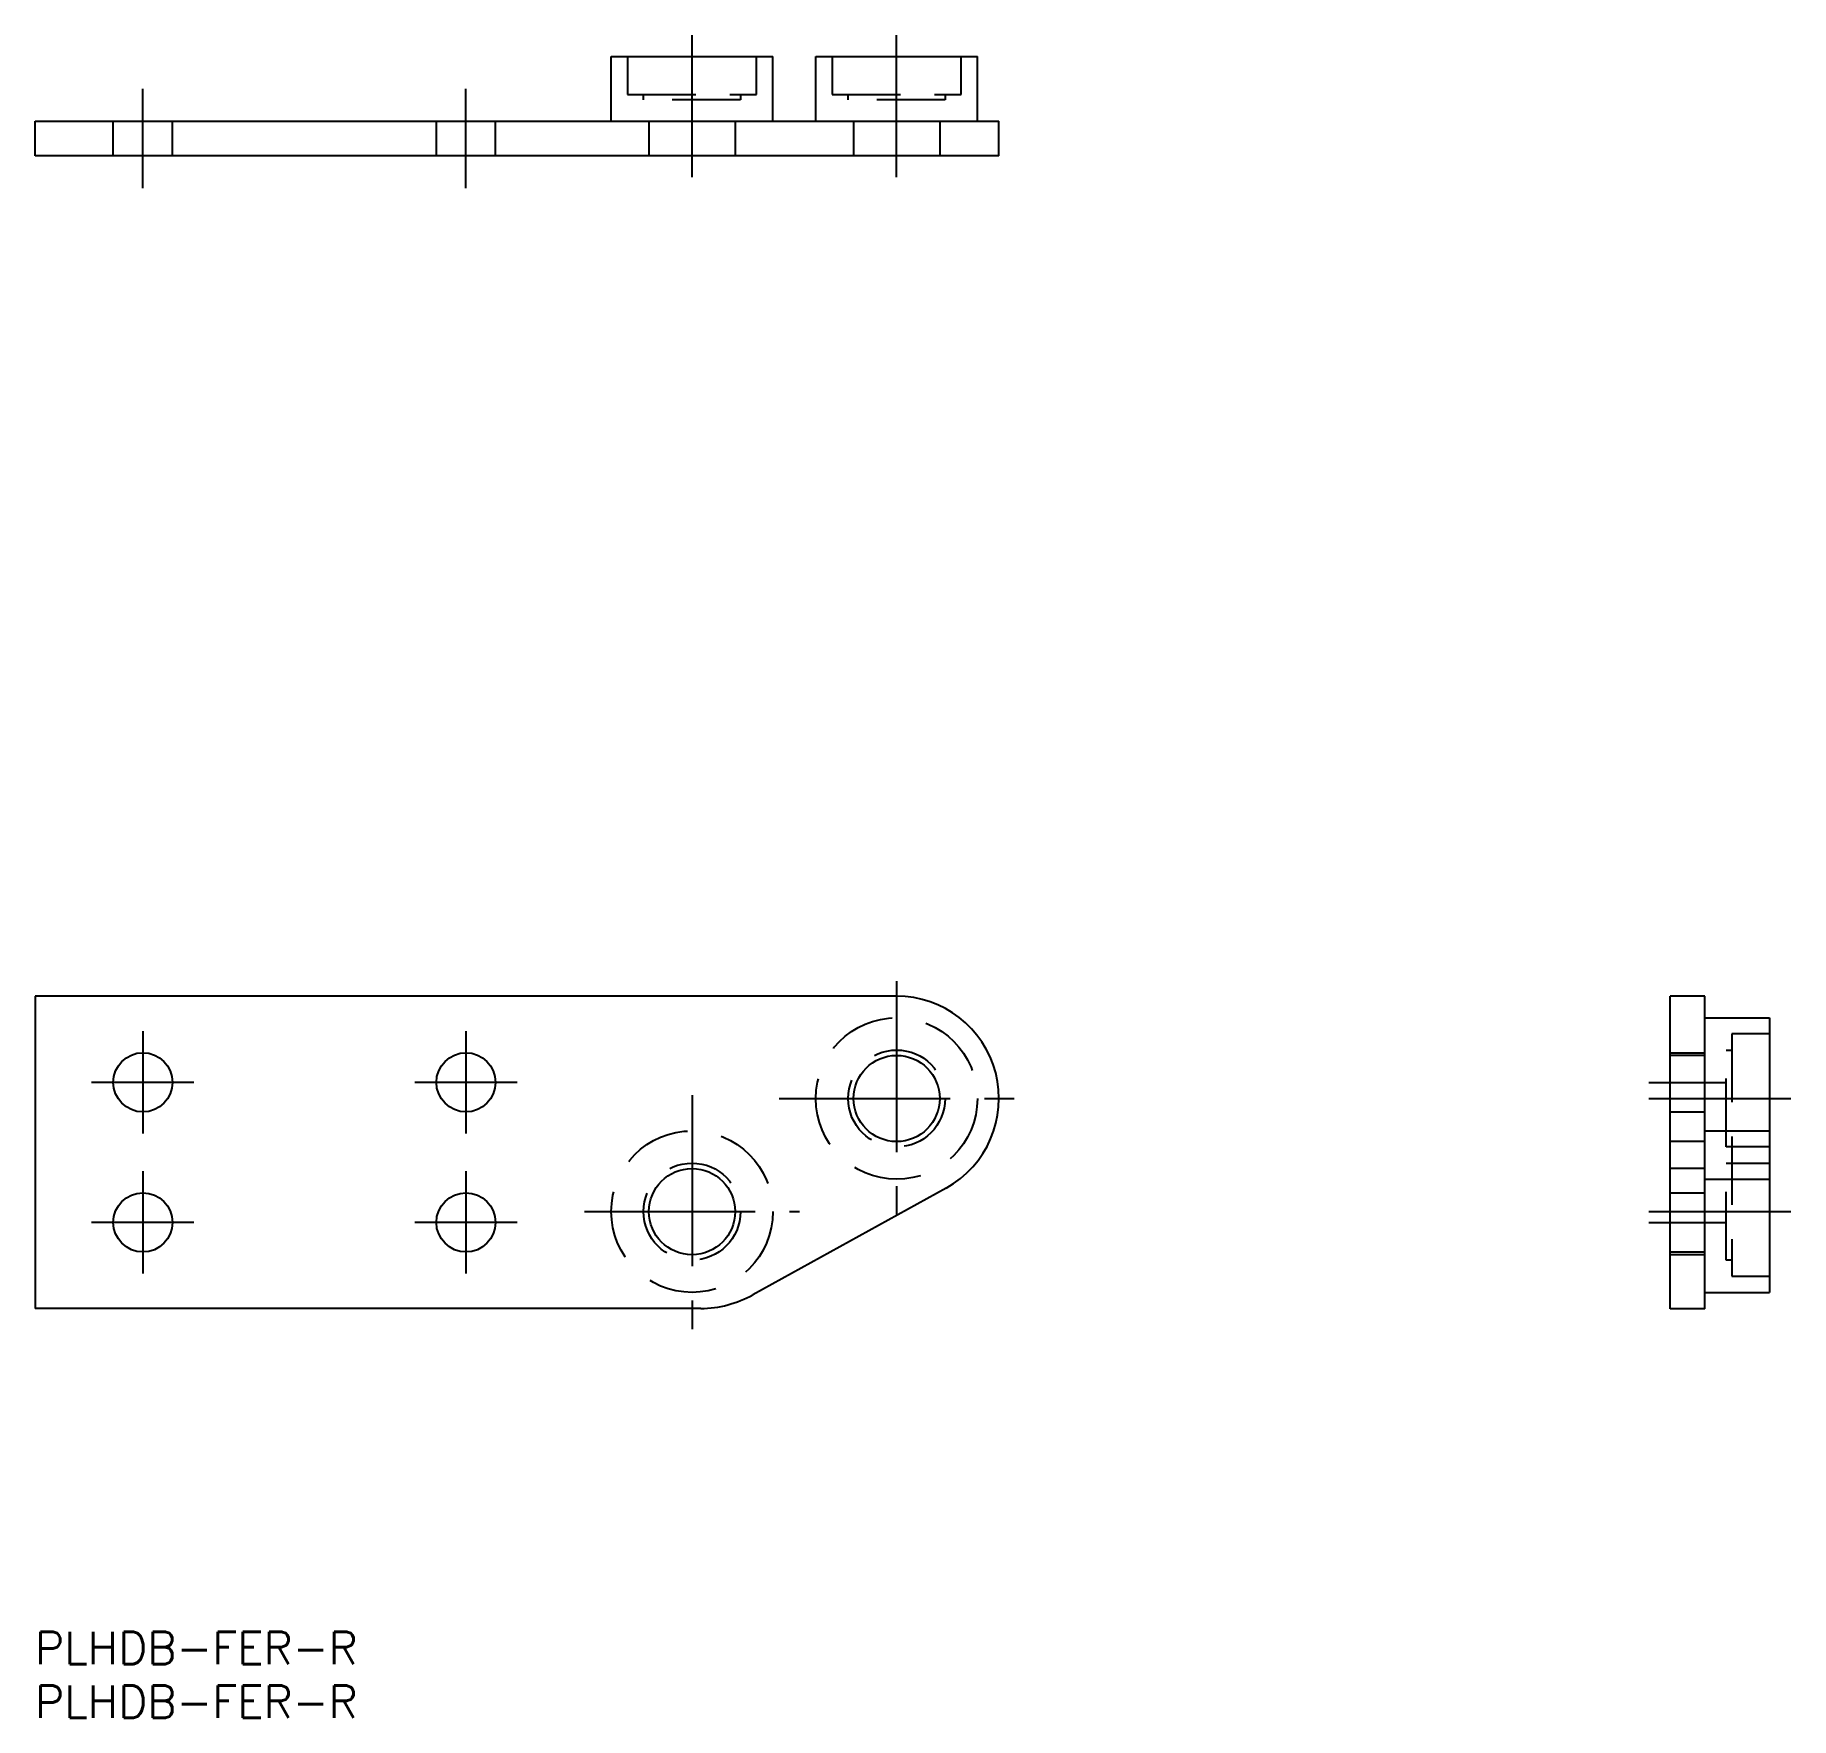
# Model space of a CAD drawing. Extents: x 0 to 163, y -9 to 147.
import ezdxf

# ---------------------------------------------------------------- set-up
doc = ezdxf.new("R2010")
doc.units = 0
doc.header["$LTSCALE"] = 0.5
doc.linetypes.add('CENTER', pattern=[50.8, 31.75, -6.35, 6.35, -6.35])
doc.linetypes.add('DASHED', pattern=[19.05, 12.7, -6.35])
doc.layers.get('0').update_dxf_attribs({"linetype": 'CONTINUOUS'})
doc.layers.add('CENTER', color=1, linetype='CENTER')
doc.styles.get("Standard").update_dxf_attribs({"font": 'txt.shx', "height": 3, "bigfont": 'bigfont.shx'})

# ---------------------------------------------------------------- blocks, each defined once
blk = doc.blocks.new('*U23')
at = {"color": 7, "linetype": 'CONTINUOUS'}
blk.add_text('PLHDB-FER-R', height=3, dxfattribs=at).set_placement((0, -4))
blk = doc.blocks.new('*U24')
at = {"color": 7, "linetype": 'CONTINUOUS'}
blk.add_text('PLHDB-FER-R', height=3, dxfattribs=at).set_placement((0, -9))

msp = doc.modelspace()

# ---------------------------------------------------------------- linework, layer by layer
at = {"color": 7, "linetype": 'CONTINUOUS'}
for p, q in [((53.5, 145.22), (68.5, 145.22)), ((53.5, 139.22), (53.5, 145.22)), ((53.5, 139.22), (53.5, 145.22)), ((68.5, 139.22), (68.5, 145.22)), ((68.5, 139.22), (68.5, 145.22)), ((72.5, 145.22), (87.5, 145.22)), ((72.5, 139.22), (72.5, 145.22)), ((87.5, 139.22), (87.5, 145.22)), ((0, 139.22), (89.5, 139.22)), ((0, 136.02), (0, 139.22)), ((89.5, 136.02), (89.5, 139.22)), ((89.5, 136.02), (0, 136.02)), ((0, 58), (0, 29)), ((80, 58), (0, 58)), ((151.84, 28.98), (151.84, 58)), ((155.04, 58), (151.84, 58)), ((155.04, 28.98), (155.04, 58)), ((155.04, 56), (161.04, 56)), ((161.04, 56), (161.04, 30.5)), ((161.04, 45.5), (161.04, 30.5)), ((155.04, 41), (161.04, 41)), ((84.6, 40.19), (66.66, 30.27)), ((155.04, 30.5), (161.04, 30.5)), ((155.04, 30.5), (161.04, 30.5)), ((61.82, 29), (0, 29)), ((155.04, 28.98), (151.84, 28.98))]:
    msp.add_line(p, q, dxfattribs=at)
at = {"color": 3, "linetype": 'DASHED'}
for p, q in [((55, 145.22), (55, 141.72)), ((67, 141.72), (67, 145.22)), ((74, 145.22), (74, 141.72)), ((86, 141.72), (86, 145.22)), ((55, 141.72), (67, 141.72)), ((56.5, 141.22), (56.5, 141.72)), ((65.5, 141.22), (56.5, 141.22)), ((65.5, 141.72), (65.5, 141.22)), ((74, 141.72), (86, 141.72)), ((75.5, 141.22), (75.5, 141.72)), ((84.5, 141.22), (75.5, 141.22)), ((84.5, 141.72), (84.5, 141.22)), ((7.26, 136.02), (7.26, 139.22)), ((12.76, 136.02), (12.76, 139.22)), ((37.26, 136.02), (37.26, 139.22)), ((42.76, 136.02), (42.76, 139.22)), ((57, 139.22), (57, 136.02)), ((65, 139.22), (65, 136.02)), ((76, 139.22), (76, 136.02)), ((84, 139.22), (84, 136.02)), ((157.54, 54.5), (157.54, 32)), ((161.04, 54.5), (157.54, 54.5)), ((151.84, 52.75), (155.04, 52.75)), ((155.04, 52.5), (151.84, 52.5)), ((157.04, 44), (157.04, 53)), ((157.04, 53), (157.54, 53)), ((151.84, 47.25), (155.04, 47.25)), ((155.04, 44.5), (151.84, 44.5)), ((155.04, 45.5), (161.04, 45.5)), ((161.04, 44), (157.04, 44)), ((157.04, 33.5), (157.04, 42.5)), ((157.04, 42.5), (161.04, 42.5)), ((155.04, 42), (151.84, 42)), ((151.84, 39.75), (155.04, 39.75)), ((151.84, 34.25), (155.04, 34.25)), ((155.04, 34), (151.84, 34)), ((157.54, 33.5), (157.04, 33.5)), ((157.54, 32), (161.04, 32))]:
    msp.add_line(p, q, dxfattribs=at)
for centre, radius in [((80, 48.5), 7.5), ((80, 48.5), 4.5), ((61, 38), 7.5), ((61, 38), 4.5)]:
    msp.add_circle(centre, radius, dxfattribs=at)
at = {"color": 7, "linetype": 'CONTINUOUS'}
for centre, radius in [((10.01, 50), 2.75), ((40.01, 50), 2.75), ((80, 48.5), 4), ((61, 38), 4), ((10.01, 37), 2.75), ((40.01, 37), 2.75)]:
    msp.add_circle(centre, radius, dxfattribs=at)
for centre, radius, start, end in [((80, 48.5), 9.5, 298.9264, 90), ((61.67, 39.39), 10.39, 270.8221, 298.6521)]:
    msp.add_arc(centre, radius, start, end, dxfattribs=at)
at = {"layer": 'CENTER', "color": 1, "linetype": 'CENTER'}
for p, q in [((61, 134.02), (61, 147.22)), ((80, 134.02), (80, 147.22)), ((10, 133.02), (10, 142.22)), ((40, 133.02), (40, 142.22)), ((80, 59.4), (80, 37.6)), ((10, 54.75), (10, 45.25)), ((40, 54.75), (40, 45.25)), ((14.75, 50), (5.25, 50)), ((44.75, 50), (35.25, 50)), ((149.84, 50), (157.04, 50)), ((61, 48.8), (61, 27.1)), ((69.1, 48.5), (90.9, 48.5)), ((149.84, 48.5), (163.04, 48.5)), ((10, 41.75), (10, 32.25)), ((40, 41.75), (40, 32.25)), ((51, 38), (70.99, 38)), ((149.84, 38), (163.04, 38)), ((14.75, 37), (5.25, 37)), ((44.75, 37), (35.25, 37)), ((149.84, 37), (157.04, 37))]:
    msp.add_line(p, q, dxfattribs=at)

# ---------------------------------------------------------------- block references
at = {"color": 7, "linetype": 'CONTINUOUS'}
for name in ['*U23', '*U24']:
    msp.add_blockref(name, (0, 0), dxfattribs=at)

doc.saveas('drawing.dxf')
